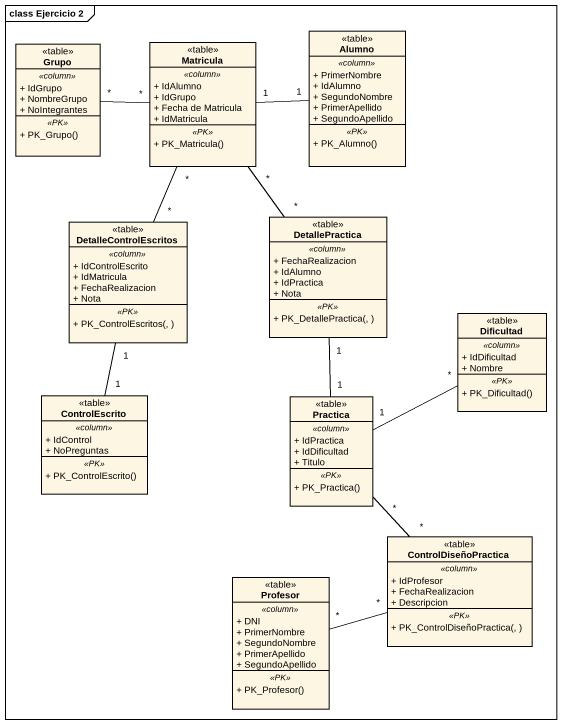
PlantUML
@startuml
mainframe class Ejercicio 2
hide circle
hide empty members
skinparam classAttributeIconSize 0
class Grupo <<table>> {
  .. <<column>> ..
  + IdGrupo
  + NombreGrupo
  + NoIntegrantes
  .. <<PK>> ..
  + PK_Grupo()
}
class Matricula <<table>> {
  .. <<column>> ..
  + IdAlumno
  + IdGrupo
  + Fecha de Matricula
  + IdMatricula
  .. <<PK>> ..
  + PK_Matricula()
}
class Alumno <<table>> {
  .. <<column>> ..
  + PrimerNombre
  + IdAlumno
  + SegundoNombre
  + PrimerApellido
  + SegundoApellido
  .. <<PK>> ..
  + PK_Alumno()
}
class DetalleControlEscritos <<table>> {
  .. <<column>> ..
  + IdControlEscrito
  + IdMatricula
  + FechaRealizacion
  + Nota
  .. <<PK>> ..
  + PK_ControlEscritos(, )
}
class DetallePractica <<table>> {
  .. <<column>> ..
  + FechaRealizacion
  + IdAlumno
  + IdPractica
  + Nota
  .. <<PK>> ..
  + PK_DetallePractica(, )
}
class Dificultad <<table>> {
  .. <<column>> ..
  + IdDificultad
  + Nombre
  .. <<PK>> ..
  + PK_Dificultad()
}
class ControlEscrito <<table>> {
  .. <<column>> ..
  + IdControl
  + NoPreguntas
  .. <<PK>> ..
  + PK_ControlEscrito()
}
class Practica <<table>> {
  .. <<column>> ..
  + IdPractica
  + IdDificultad
  + Titulo
  .. <<PK>> ..
  + PK_Practica()
}
class ControlDiseñoPractica <<table>> {
  .. <<column>> ..
  + IdProfesor
  + FechaRealizacion
  + Descripcion
  .. <<PK>> ..
  + PK_ControlDiseñoPractica(, )
}
class Profesor <<table>> {
  .. <<column>> ..
  + DNI
  + PrimerNombre
  + SegundoNombre
  + PrimerApellido
  + SegundoApellido
  .. <<PK>> ..
  + PK_Profesor()
}
Grupo "*" -right- "*" Matricula
Matricula "1" -right- "1" Alumno
Matricula "*" -- "*" DetallePractica
DetalleControlEscritos "*" -up- "*" Matricula
DetallePractica "1" -- "1" Practica
Dificultad "*" -left- "1" Practica
ControlEscrito "1" -up- "1" DetalleControlEscritos
Practica "*" -- "*" ControlDiseñoPractica
Profesor "*" -right- "*" ControlDiseñoPractica
@enduml
